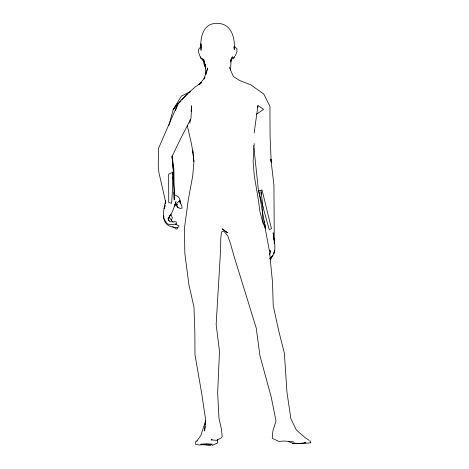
<?xml version="1.0" encoding="UTF-8"?>
<svg xmlns="http://www.w3.org/2000/svg" width="469" height="469" viewBox="0 0 469 469"><rect width="100%" height="100%" fill="white"/><g stroke="black" fill="none" stroke-linecap="round" stroke-linejoin="round"><path stroke-width="0.7" d="M165.739 200.462L165.663 203.839L165.399 200.843L158.874 172.387L158.27 165.92L158.452 148.485L178.179 103.321L186.533 94.615L194.905 87.222L201.734 82.333L199.008 84.76M201.037 47.674L200.949 43.834L201.066 50.271C199.794 39.414 202.374 23.087 216.555 23.45C231.317 22.758 235.198 37.725 234.318 49.585L233.726 46.853L234.805 46.841L236.904 48.694L236.892 51.742L235.28 55.811M230.519 69.934L231.211 59.241L232.425 56.755L230.713 60.771L231.211 59.241L233.709 58.103L234.406 56.737M165.692 200.41C162.849 212.697 159.782 227.688 177.616 227.524L178.63 226.832L178.994 225.994L175.019 223.883M253.952 147.805L253.108 161.477L254.292 175.816L258.507 200.691L259.803 210.898L262.435 221.192L265.196 228.268L269.511 251.513L272.507 282.25L273.216 305.565L278.51 329.942L284.361 353.198L286.946 392.09L290.874 418.694L296.32 429.909L305.079 437.653L308.854 440.151M254.022 146.387L254.163 143.549M195.725 441.792L195.567 444.231L199.266 444.987L203.106 444.688L210.704 445.55M193.937 161.6L192.724 150.619L193.937 161.6L192.736 175.787L188.304 199.712L184.376 228.725L184.856 253.489L188.872 284.449L193.978 307.201L194.846 331.636L194.981 354.658L201.676 393.374L205.633 419.585L204.566 431.023L205.188 426.11M189.851 123.195L190.238 119.572M191.088 111.604L191.71 105.812L190.924 118.727L180.102 139.686L171.965 156.693L172.234 159.478M205.363 424.709L205.627 422.604M254.134 132.967L257.968 105.613L263.607 109.347L256.426 114.313M169.403 216.338L169.227 217.382L173.084 222.271M205.95 74.424L207.697 67.976L203.974 78.804M168.91 125.323L173.272 109.347L181.269 96.221L190.367 91.596M230.596 62.189L231.469 59.03M164.836 206.419L164.144 208.629L165.258 205.217M205.762 420.476L200.861 435.449L196.757 441.153M272.524 255.159L270.695 259.756M257.229 107.618L257.968 105.613M175.324 110.725L178.179 103.321L173.272 109.347L176.59 105.666M233.709 58.103L234.424 56.526M177.733 227.881L176.954 229.241L172.692 226.662M204.05 78.997L204.982 77.555L198.932 84.701M269.622 254.468L270.66 252.328L269.904 250.44L270.83 251.249M171.126 220.395L172.316 218.05L171.214 214.638M270.226 258.507L271.674 256.713L269.804 258.911C278.181 252.598 273.855 241.289 273.169 232.759L273.544 236.399M174.345 206.032L175.236 204.935M177.54 104.61L180.852 100.929M181.802 99.874L187.676 93.794M174.316 205.785L175.23 204.853M179.029 201.142L179.985 200.216L179.744 198.821L177.898 196.505L174.31 194.606M188.814 92.979L189.957 92.159M212.017 445.462L217.68 442.912L217.587 439.4M195.954 441.247L197.185 440.966M212.152 439.658L211.003 439.893L216.696 440.327L221.133 437.94L222.171 436.879L221.485 429.44L218.976 418.325L217.657 392.94L219.48 351.304L216.156 324.36L220.559 250.428L220.782 238.352L221.45 231.997L223.772 231.041L227.764 235.895L230.414 243.323L234.037 256.244L256.25 328.112L259.973 355.901L271.135 396.668L276.001 420.898L272.917 430.923L272.219 438.263L278.791 441.435L284.126 441.042L293.453 441.763M258.437 190.684L262.077 190.039L271.481 228.702L269.206 229.511L258.437 190.684L253.717 145.753M294.778 443.006L292.65 443.252L288.64 441.634M201.154 47.527L200.075 47.557L198.434 49.485L198.657 52.528L200.075 56.532M175.682 204.384L177.475 204.361L175.928 204.244L176.86 205.61L176.537 204.953M304.574 442.525L305.935 442.701L298.442 443.58L292.65 443.252C298.771 443.375 304.909 443.51 310.841 442.777L309.804 440.526M200.509 57.453L201.213 58.813L203.792 59.844L205.627 68.157M169.209 221.139L168.26 219.979L168.6 217.258M205.539 67.548L204.513 65.918L202.778 58.994M176.831 205.815L177.921 207.673L176.831 205.815L177.921 207.673L180.594 208.482L182.095 208.043L181.866 206.36L179.797 200.908M229.3 67.272L233.398 76.517L239.677 80.557L250.663 84.742L263.783 94.076L269.927 106.311L270.08 136.239L271.211 162.21L270.859 159.308M205.574 66.61L204.806 64.03L205.674 68.709M200.615 56.708L201.213 58.813M202.702 58.666L203.464 61.797L202.872 59.082M203.792 59.844L205.334 66.27L205.739 74.395M187.272 125.581L191.375 143.362L192.911 152.273M163.693 215.382L163.945 216.602M179.914 201.564L180.272 203.54L179.985 200.216L174.703 205.569L175.998 201.57C174.005 207.427 172.17 213.905 167.996 218.542L168.336 217.815L168.324 219.697L170.294 221.796L176.086 221.814L176.625 223.942C173.372 224.317 169.743 225.601 166.817 223.473L164.056 218.994L163.605 216.989M258.759 190.455L265.454 228.608L264.95 224.293M270.889 159.173L273.925 185.208L274.289 243.681L274.142 242.227M261.01 190.502L263.021 207.755M264.616 221.415L264.786 222.851M273.691 237.853L273.914 240.04M172.369 160.873L173.448 172.035L171.654 203.294L168.729 202.52L168.658 174.151L173.448 172.035L172.123 156.2L173.911 169.403L174.239 200.005L173.747 192.114M172.615 172.117L172.803 174.304M173.055 177.218L173.307 180.137M173.747 185.243L174.685 196.177M261.004 191.973L261.204 194.881M262.142 208.682L263.179 223.936M172.486 172.029L173.296 184.944M274.74 250.387L273.808 253.377L274.74 250.387M170.675 214.315L168.682 218.056L170.675 214.315M206.284 443.926L200.802 444.249L212.252 444.26L206.284 443.926M224.34 230.431L222.06 228.802L227.541 232.753L224.34 230.431"/></g></svg>
